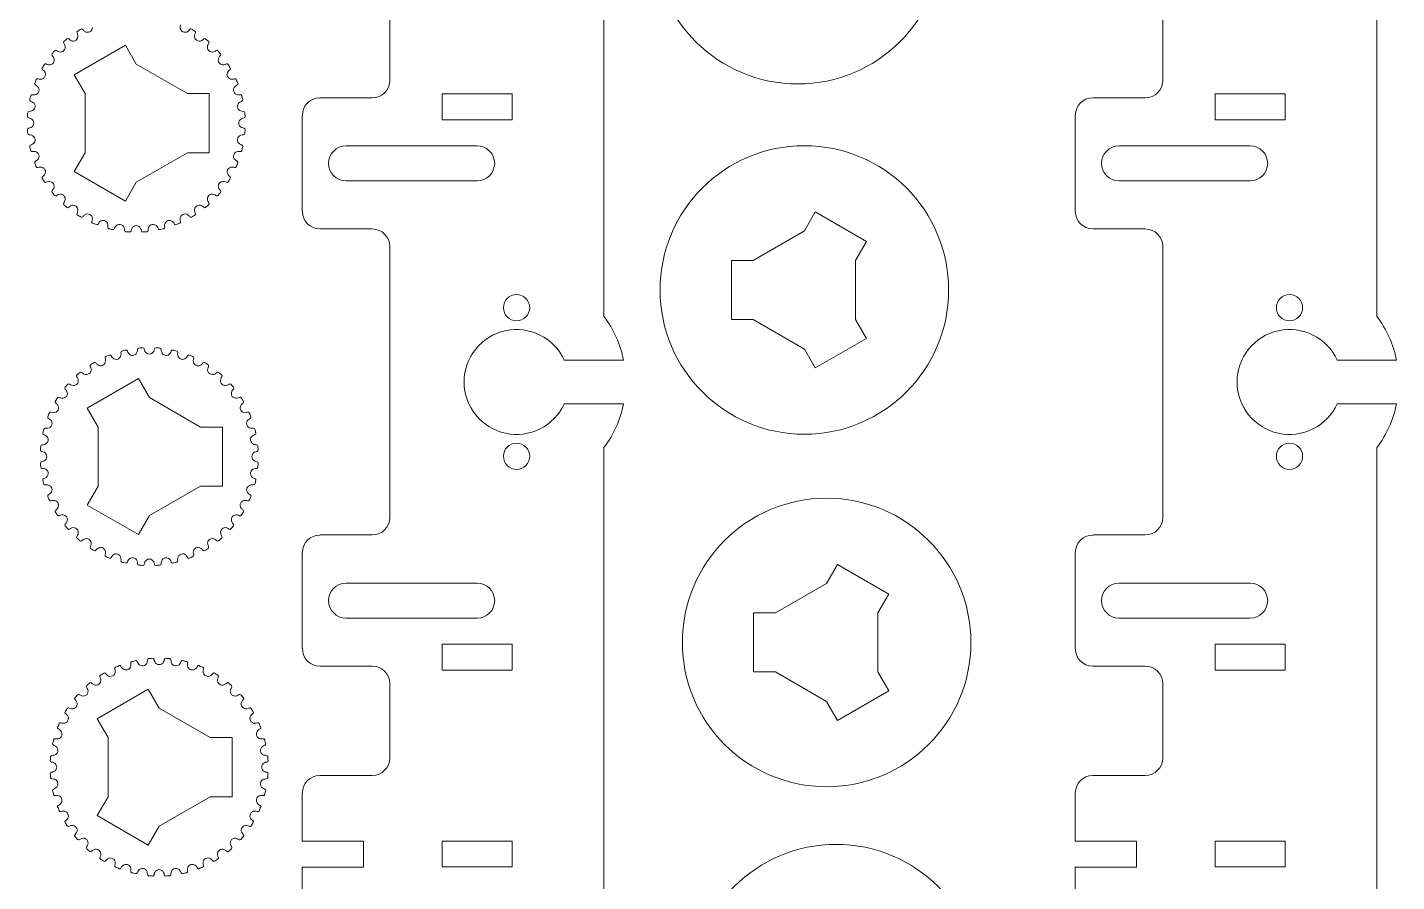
# Model space of a CAD drawing. Header units: inches. Extents: x -2.8 to 6.9, y -0.5 to 11.3.
# Drawn here: x -2.83 to 3.33, y 3.46 to 7.31 of the extents above; entities that cross this region are included whole.
import ezdxf

# ---------------------------------------------------------------- set-up
doc = ezdxf.new("R2010")
doc.units = ezdxf.units.IN
doc.header["$MEASUREMENT"] = 0

msp = doc.modelspace()

# ---------------------------------------------------------------- linework, layer by layer
at = {"lineweight": 0}
for p, q in [((-0.2362, 6.0039), (-0.2362, 10.1969)), ((3.2443, 6.0039), (3.2443, 10.1969)), ((-1.2008, 7.0669), (-1.2008, 7.4016)), ((2.2798, 7.0669), (2.2798, 7.4016)), ((-2.6217, 7.0925), (-2.3914, 7.2255)), ((-2.3914, 7.2255), (-2.3422, 7.1402)), ((-2.5725, 7.0073), (-2.6217, 7.0925)), ((-2.3422, 7.1402), (-2.1119, 7.0073)), ((-2.5725, 6.7413), (-2.5725, 7.0073)), ((-2.1119, 7.0073), (-2.0135, 7.0073)), ((-2.0135, 7.0073), (-2.0135, 6.7413)), ((-1.5157, 6.9882), (-1.2795, 6.9882)), ((-0.9646, 6.8898), (-0.9646, 7.0059)), ((-0.9646, 7.0059), (-0.6496, 7.0059)), ((-0.6496, 7.0059), (-0.6496, 6.8898)), ((1.9648, 6.9882), (2.201, 6.9882)), ((2.516, 6.8898), (2.516, 7.0059)), ((2.516, 7.0059), (2.8309, 7.0059)), ((2.8309, 7.0059), (2.8309, 6.8898)), ((-1.5945, 6.4764), (-1.5945, 6.9094)), ((1.8861, 6.4764), (1.8861, 6.9094)), ((-0.6496, 6.8898), (-0.9646, 6.8898)), ((2.8309, 6.8898), (2.516, 6.8898)), ((-2.6217, 6.6561), (-2.5725, 6.7413)), ((-2.1119, 6.7413), (-2.3422, 6.6084)), ((-2.0135, 6.7413), (-2.1119, 6.7413)), ((-1.3976, 6.7717), (-0.8071, 6.7717)), ((2.0829, 6.7717), (2.6735, 6.7717)), ((-2.3914, 6.5231), (-2.6217, 6.6561)), ((-2.3422, 6.6084), (-2.3914, 6.5231)), ((-0.8071, 6.6142), (-1.3976, 6.6142)), ((2.6735, 6.6142), (2.0829, 6.6142)), ((0.6661, 6.3891), (0.7153, 6.4743)), ((0.7153, 6.4743), (0.9456, 6.3413)), ((-1.2795, 6.3976), (-1.5157, 6.3976)), ((0.4358, 6.2561), (0.6661, 6.3891)), ((2.201, 6.3976), (1.9648, 6.3976)), ((-1.2008, 5.0984), (-1.2008, 6.3189)), ((0.9456, 6.3413), (0.8964, 6.2561)), ((2.2798, 5.0984), (2.2798, 6.3189)), ((0.3374, 5.9902), (0.3374, 6.2561)), ((0.3374, 6.2561), (0.4358, 6.2561)), ((0.8964, 6.2561), (0.8964, 5.9902)), ((0.4358, 5.9902), (0.3374, 5.9902)), ((0.6661, 5.8572), (0.4358, 5.9902)), ((0.8964, 5.9902), (0.9456, 5.9049)), ((0.7153, 5.7719), (0.6661, 5.8572)), ((0.9456, 5.9049), (0.7153, 5.7719)), ((-0.4152, 5.8071), (-0.1477, 5.8071)), ((3.0654, 5.8071), (3.3328, 5.8071)), ((-2.5628, 5.591), (-2.3325, 5.7239)), ((-2.3325, 5.7239), (-2.2833, 5.6387)), ((-2.2833, 5.6387), (-2.0529, 5.5057)), ((-2.5136, 5.5057), (-2.5628, 5.591)), ((-0.1477, 5.6102), (-0.4152, 5.6102)), ((3.3328, 5.6102), (3.0654, 5.6102)), ((-2.5136, 5.2398), (-2.5136, 5.5057)), ((-2.0529, 5.5057), (-1.9545, 5.5057)), ((-1.9545, 5.5057), (-1.9545, 5.2398)), ((-0.2362, 1.2205), (-0.2362, 5.4134)), ((3.2443, 1.2205), (3.2443, 5.4134)), ((-2.5628, 5.1545), (-2.5136, 5.2398)), ((-2.0529, 5.2398), (-2.2833, 5.1068)), ((-1.9545, 5.2398), (-2.0529, 5.2398)), ((-2.3325, 5.0216), (-2.5628, 5.1545)), ((-2.2833, 5.1068), (-2.3325, 5.0216)), ((-1.5157, 5.0197), (-1.2795, 5.0197)), ((1.9648, 5.0197), (2.201, 5.0197)), ((-1.5945, 4.5079), (-1.5945, 4.9409)), ((1.8861, 4.5079), (1.8861, 4.9409)), ((0.7663, 4.8017), (0.8155, 4.8869)), ((0.8155, 4.8869), (1.0458, 4.7539)), ((-1.3976, 4.8031), (-0.8071, 4.8031)), ((0.536, 4.6687), (0.7663, 4.8017)), ((1.0458, 4.7539), (0.9966, 4.6687)), ((2.0829, 4.8031), (2.6735, 4.8031)), ((-0.8071, 4.6457), (-1.3976, 4.6457)), ((0.4376, 4.4028), (0.4376, 4.6687)), ((0.4376, 4.6687), (0.536, 4.6687)), ((0.9966, 4.6687), (0.9966, 4.4028)), ((2.6735, 4.6457), (2.0829, 4.6457)), ((-0.9646, 4.5276), (-0.6496, 4.5276)), ((-0.9646, 4.4114), (-0.9646, 4.5276)), ((-0.6496, 4.5276), (-0.6496, 4.4114)), ((2.516, 4.5276), (2.8309, 4.5276)), ((2.516, 4.4114), (2.516, 4.5276)), ((2.8309, 4.5276), (2.8309, 4.4114)), ((-1.2795, 4.4291), (-1.5157, 4.4291)), ((-0.6496, 4.4114), (-0.9646, 4.4114)), ((0.536, 4.4028), (0.4376, 4.4028)), ((0.7663, 4.2698), (0.536, 4.4028)), ((0.9966, 4.4028), (1.0458, 4.3175)), ((2.201, 4.4291), (1.9648, 4.4291)), ((2.8309, 4.4114), (2.516, 4.4114)), ((-2.5186, 4.1924), (-2.2883, 4.3254)), ((-2.2883, 4.3254), (-2.2391, 4.2402)), ((-1.2008, 4.0157), (-1.2008, 4.3504)), ((1.0458, 4.3175), (0.8155, 4.1846)), ((2.2798, 4.0157), (2.2798, 4.3504)), ((0.8155, 4.1846), (0.7663, 4.2698)), ((-2.4694, 4.1072), (-2.5186, 4.1924)), ((-2.2391, 4.2402), (-2.0087, 4.1072)), ((-2.4694, 3.8413), (-2.4694, 4.1072)), ((-2.0087, 4.1072), (-1.9103, 4.1072)), ((-1.9103, 4.1072), (-1.9103, 3.8413)), ((-1.5157, 3.937), (-1.2795, 3.937)), ((1.9648, 3.937), (2.201, 3.937)), ((-2.5186, 3.756), (-2.4694, 3.8413)), ((-2.0087, 3.8413), (-2.2391, 3.7083)), ((-1.9103, 3.8413), (-2.0087, 3.8413)), ((-1.5945, 3.6417), (-1.5945, 3.8583)), ((1.8861, 3.6417), (1.8861, 3.8583)), ((-2.2883, 3.623), (-2.5186, 3.756)), ((-2.2391, 3.7083), (-2.2883, 3.623)), ((-1.5945, 3.6417), (-1.3189, 3.6417)), ((-1.3189, 3.6417), (-1.3189, 3.5236)), ((-0.9646, 3.5256), (-0.9646, 3.6417)), ((-0.9646, 3.6417), (-0.6496, 3.6417)), ((-0.6496, 3.6417), (-0.6496, 3.5256)), ((1.8861, 3.6417), (2.1616, 3.6417)), ((2.1616, 3.6417), (2.1616, 3.5236)), ((2.516, 3.5256), (2.516, 3.6417)), ((2.516, 3.6417), (2.8309, 3.6417)), ((2.8309, 3.6417), (2.8309, 3.5256)), ((-1.3189, 3.5236), (-1.5945, 3.5236)), ((-1.5945, 3.3071), (-1.5945, 3.5236)), ((-0.6496, 3.5256), (-0.9646, 3.5256)), ((2.1616, 3.5236), (1.8861, 3.5236)), ((1.8861, 3.3071), (1.8861, 3.5236)), ((2.8309, 3.5256), (2.516, 3.5256))]:
    msp.add_line(p, q, dxfattribs=at)
for centre, radius in [((0.6369, 7.7002), 0.6496), ((0.6661, 6.1231), 0.6496), ((-0.6299, 6.0433), 0.0591), ((2.8506, 6.0433), 0.0591), ((-0.6299, 5.374), 0.0591), ((2.8506, 5.374), 0.0591), ((0.7663, 4.5357), 0.6496), ((0.8092, 2.9769), 0.6496)]:
    msp.add_circle(centre, radius, dxfattribs=at)
for centre, radius, start, end in [((-2.6034, 7.2832), 0.00591, 122.57157, 207.39533), ((-2.6436, 7.2624), 0.0394, 10.01077, 27.39533), ((-2.3422, 6.8743), 0.4911, 120.42843, 122.57157), ((-2.5879, 7.2927), 0.00591, 35.60467, 120.42843), ((-2.5511, 7.3191), 0.0394, 215.60467, 232.98923), ((-2.5617, 7.3051), 0.0219, 232.98923, 1.01077), ((-2.1052, 7.3048), 0.0394, 161.60467, 178.98923), ((-2.1227, 7.3051), 0.0219, 178.98923, 307.01077), ((-2.1333, 7.3191), 0.0394, 307.01077, 324.39533), ((-2.0964, 7.2927), 0.00591, 59.57157, 144.39533), ((-2.3422, 6.8743), 0.4911, 57.42843, 59.57157), ((-2.0408, 7.2624), 0.0394, 152.60467, 169.98923), ((-2.081, 7.2832), 0.00591, 332.60467, 57.42843), ((-2.6841, 7.2162), 0.0219, 250.98923, 19.01077), ((-2.6642, 7.2373), 0.00591, 131.57157, 216.39533), ((-2.7006, 7.2105), 0.0394, 19.01077, 36.39533), ((-2.3422, 6.8743), 0.4911, 129.42843, 131.57157), ((-2.6504, 7.2491), 0.00591, 44.60467, 129.42843), ((-2.6181, 7.2809), 0.0394, 224.60467, 241.98923), ((-2.6264, 7.2654), 0.0219, 241.98923, 10.01077), ((-2.058, 7.2654), 0.0219, 169.98923, 298.01077), ((-2.0662, 7.2809), 0.0394, 298.01077, 315.39533), ((-2.034, 7.2491), 0.00591, 50.57157, 135.39533), ((-2.3422, 6.8743), 0.4911, 48.42843, 50.57157), ((-2.0003, 7.2162), 0.0219, 160.98923, 289.01077), ((-1.9838, 7.2105), 0.0394, 143.60467, 160.98923), ((-2.0202, 7.2373), 0.00591, 323.60467, 48.42843), ((-2.7333, 7.1585), 0.0219, 259.98923, 28.01077), ((-2.717, 7.1825), 0.00591, 140.57157, 225.39533), ((-2.3422, 6.8743), 0.4911, 138.42843, 140.57157), ((-2.7488, 7.1502), 0.0394, 28.01077, 45.39533), ((-2.7052, 7.1963), 0.00591, 53.60467, 138.42843), ((-2.6783, 7.2327), 0.0394, 233.60467, 250.98923), ((-2.006, 7.2327), 0.0394, 289.01077, 306.39533), ((-1.9792, 7.1963), 0.00591, 41.57157, 126.39533), ((-2.3422, 6.8743), 0.4911, 39.42843, 41.57157), ((-1.9511, 7.1585), 0.0219, 151.98923, 280.01077), ((-1.9356, 7.1502), 0.0394, 134.60467, 151.98923), ((-1.9674, 7.1825), 0.00591, 314.60467, 39.42843), ((-2.773, 7.0938), 0.0219, 268.98923, 37.01077), ((-2.7606, 7.1201), 0.00591, 149.57157, 234.39533), ((-2.3422, 6.8743), 0.4911, 147.42843, 149.57157), ((-2.787, 7.0832), 0.0394, 37.01077, 54.39533), ((-2.7511, 7.1355), 0.00591, 62.60467, 147.42843), ((-2.7303, 7.1757), 0.0394, 242.60467, 259.98923), ((-1.9541, 7.1757), 0.0394, 280.01077, 297.39533), ((-1.9333, 7.1355), 0.00591, 32.57157, 117.39533), ((-1.9114, 7.0938), 0.0219, 142.98923, 271.01077), ((-1.8974, 7.0832), 0.0394, 125.60467, 142.98923), ((-2.3422, 6.8743), 0.4911, 30.42843, 32.57157), ((-1.9238, 7.1201), 0.00591, 305.60467, 30.42843), ((-2.7939, 7.0516), 0.00591, 158.57157, 243.39533), ((-2.3422, 6.8743), 0.4911, 156.42843, 158.57157), ((-2.802, 7.0237), 0.0219, 277.98923, 46.01077), ((-2.8142, 7.0111), 0.0394, 46.01077, 63.39533), ((-2.7869, 7.0683), 0.00591, 71.60467, 156.42843), ((-2.7727, 7.1113), 0.0394, 251.60467, 268.98923), ((-1.9117, 7.1113), 0.0394, 271.01077, 288.39533), ((-1.8824, 7.0237), 0.0219, 133.98923, 262.01077), ((-1.8974, 7.0683), 0.00591, 23.57157, 108.39533), ((-1.8702, 7.0111), 0.0394, 116.60467, 133.98923), ((-2.3422, 6.8743), 0.4911, 21.42843, 23.57157), ((-1.8905, 7.0516), 0.00591, 296.60467, 21.42843), ((-1.2795, 7.0669), 0.0787, 270, 0), ((2.201, 7.0669), 0.0787, 270, 0), ((-2.8161, 6.9787), 0.00591, 167.57157, 252.39533), ((-2.3422, 6.8743), 0.4911, 165.42843, 167.57157), ((-2.8298, 6.9356), 0.0394, 55.01077, 72.39533), ((-2.8118, 6.9964), 0.00591, 80.60467, 165.42843), ((-2.8197, 6.9499), 0.0219, 286.98923, 55.01077), ((-2.8044, 7.0411), 0.0394, 260.60467, 277.98923), ((-1.8647, 6.9499), 0.0219, 124.98923, 253.01077), ((-1.88, 7.0411), 0.0394, 262.01077, 279.39533), ((-1.8546, 6.9356), 0.0394, 107.60467, 124.98923), ((-1.8726, 6.9964), 0.00591, 14.57157, 99.39533), ((-2.3422, 6.8743), 0.4911, 12.42843, 14.57157), ((-1.8683, 6.9787), 0.00591, 287.60467, 12.42843), ((-1.5157, 6.9094), 0.0787, 90, 180), ((1.9648, 6.9094), 0.0787, 90, 180), ((-2.3422, 6.8743), 0.4911, 174.42843, 176.57157), ((-2.8251, 6.9214), 0.00591, 89.60467, 174.42843), ((-2.8248, 6.9667), 0.0394, 269.60467, 286.98923), ((-1.8596, 6.9667), 0.0394, 253.01077, 270.39533), ((-1.8592, 6.9214), 0.00591, 5.57157, 90.39533), ((-2.3422, 6.8743), 0.4911, 3.42843, 5.57157), ((-2.8266, 6.9033), 0.00591, 176.57157, 261.39533), ((-2.8266, 6.8453), 0.00591, 98.60467, 183.42843), ((-2.3422, 6.8743), 0.4911, 183.42843, 185.57157), ((-2.8333, 6.8586), 0.0394, 64.01077, 81.39533), ((-2.8333, 6.89), 0.0394, 278.60467, 295.98923), ((-2.8257, 6.8743), 0.0219, 295.98923, 64.01077), ((-1.8587, 6.8743), 0.0219, 115.98923, 244.01077), ((-1.8511, 6.8586), 0.0394, 98.60467, 115.98923), ((-1.8511, 6.89), 0.0394, 244.01077, 261.39533), ((-1.8578, 6.9033), 0.00591, 278.60467, 3.42843), ((-1.8578, 6.8453), 0.00591, 356.57157, 81.39533), ((-2.3422, 6.8743), 0.4911, 354.42843, 356.57157), ((-2.8251, 6.8272), 0.00591, 185.57157, 270.39533), ((-2.8248, 6.7819), 0.0394, 73.01077, 90.39533), ((-2.8197, 6.7987), 0.0219, 304.98923, 73.01077), ((-1.8647, 6.7987), 0.0219, 106.98923, 235.01077), ((-1.8596, 6.7819), 0.0394, 89.60467, 106.98923), ((-1.8592, 6.8272), 0.00591, 269.60467, 354.42843), ((-2.8161, 6.7699), 0.00591, 107.60467, 192.42843), ((-2.3422, 6.8743), 0.4911, 192.42843, 194.57157), ((-2.8298, 6.813), 0.0394, 287.60467, 304.98923), ((-2.8118, 6.7522), 0.00591, 194.57157, 279.39533), ((-2.8044, 6.7076), 0.0394, 82.01077, 99.39533), ((-2.802, 6.7249), 0.0219, 313.98923, 82.01077), ((-1.8824, 6.7249), 0.0219, 97.98923, 226.01077), ((-1.88, 6.7076), 0.0394, 80.60467, 97.98923), ((-1.8546, 6.813), 0.0394, 235.01077, 252.39533), ((-1.8726, 6.7522), 0.00591, 260.60467, 345.42843), ((-2.3422, 6.8743), 0.4911, 345.42843, 347.57157), ((-1.8683, 6.7699), 0.00591, 347.57157, 72.39533), ((-1.3976, 6.6929), 0.0787, 90, 270), ((-0.8071, 6.6929), 0.0787, 270, 90), ((2.0829, 6.6929), 0.0787, 90, 270), ((2.6735, 6.6929), 0.0787, 270, 90), ((-2.7939, 6.697), 0.00591, 116.60467, 201.42843), ((-2.3422, 6.8743), 0.4911, 201.42843, 203.57157), ((-2.8142, 6.7375), 0.0394, 296.60467, 313.98923), ((-2.7869, 6.6803), 0.00591, 203.57157, 288.39533), ((-2.7727, 6.6373), 0.0394, 91.01077, 108.39533), ((-2.773, 6.6548), 0.0219, 322.98923, 91.01077), ((-1.9114, 6.6548), 0.0219, 88.98923, 217.01077), ((-1.9117, 6.6373), 0.0394, 71.60467, 88.98923), ((-1.8974, 6.6803), 0.00591, 251.60467, 336.42843), ((-1.8702, 6.7375), 0.0394, 226.01077, 243.39533), ((-2.3422, 6.8743), 0.4911, 336.42843, 338.57157), ((-1.8905, 6.697), 0.00591, 338.57157, 63.39533), ((-2.7606, 6.6285), 0.00591, 125.60467, 210.42843), ((-2.3422, 6.8743), 0.4911, 210.42843, 212.57157), ((-2.787, 6.6654), 0.0394, 305.60467, 322.98923), ((-2.7511, 6.6131), 0.00591, 212.57157, 297.39533), ((-2.7303, 6.5729), 0.0394, 100.01077, 117.39533), ((-2.7333, 6.5901), 0.0219, 331.98923, 100.01077), ((-1.9511, 6.5901), 0.0219, 79.98923, 208.01077), ((-1.9541, 6.5729), 0.0394, 62.60467, 79.98923), ((-1.9333, 6.6131), 0.00591, 242.60467, 327.42843), ((-1.8974, 6.6654), 0.0394, 217.01077, 234.39533), ((-2.3422, 6.8743), 0.4911, 327.42843, 329.57157), ((-1.9238, 6.6285), 0.00591, 329.57157, 54.39533), ((-2.717, 6.5661), 0.00591, 134.60467, 219.42843), ((-2.3422, 6.8743), 0.4911, 219.42843, 221.57157), ((-2.7488, 6.5984), 0.0394, 314.60467, 331.98923), ((-2.7052, 6.5523), 0.00591, 221.57157, 306.39533), ((-2.6783, 6.5159), 0.0394, 109.01077, 126.39533), ((-2.6841, 6.5324), 0.0219, 340.98923, 109.01077), ((-2.0003, 6.5324), 0.0219, 70.98923, 199.01077), ((-2.006, 6.5159), 0.0394, 53.60467, 70.98923), ((-1.9792, 6.5523), 0.00591, 233.60467, 318.42843), ((-2.3422, 6.8743), 0.4911, 318.42843, 320.57157), ((-1.9356, 6.5984), 0.0394, 208.01077, 225.39533), ((-1.9674, 6.5661), 0.00591, 320.57157, 45.39533), ((-2.6642, 6.5113), 0.00591, 143.60467, 228.42843), ((-2.7006, 6.5381), 0.0394, 323.60467, 340.98923), ((-2.3422, 6.8743), 0.4911, 228.42843, 230.57157), ((-2.6504, 6.4995), 0.00591, 230.57157, 315.39533), ((-2.6181, 6.4677), 0.0394, 118.01077, 135.39533), ((-2.6264, 6.4832), 0.0219, 349.98923, 118.01077), ((-2.6436, 6.4862), 0.0394, 332.60467, 349.98923), ((-2.058, 6.4832), 0.0219, 61.98923, 190.01077), ((-2.0408, 6.4862), 0.0394, 190.01077, 207.39533), ((-2.0662, 6.4677), 0.0394, 44.60467, 61.98923), ((-2.034, 6.4995), 0.00591, 224.60467, 309.42843), ((-2.3422, 6.8743), 0.4911, 309.42843, 311.57157), ((-1.9838, 6.5381), 0.0394, 199.01077, 216.39533), ((-2.0202, 6.5113), 0.00591, 311.57157, 36.39533), ((-1.5157, 6.4764), 0.0787, 180, 270), ((1.9648, 6.4764), 0.0787, 180, 270), ((-2.6034, 6.4654), 0.00591, 152.60467, 237.42843), ((-2.3422, 6.8743), 0.4911, 237.42843, 239.57157), ((-2.5879, 6.4559), 0.00591, 239.57157, 324.39533), ((-2.5511, 6.4295), 0.0394, 127.01077, 144.39533), ((-2.5617, 6.4435), 0.0219, 358.98923, 127.01077), ((-2.5362, 6.4296), 0.00591, 161.60467, 246.42843), ((-2.5792, 6.4438), 0.0394, 341.60467, 358.98923), ((-2.3422, 6.8743), 0.4911, 246.42843, 248.57157), ((-2.5195, 6.4226), 0.00591, 248.57157, 333.39533), ((-2.479, 6.4023), 0.0394, 136.01077, 153.39533), ((-2.4916, 6.4145), 0.0219, 7.98923, 136.01077), ((-2.5089, 6.4121), 0.0394, 350.60467, 7.98923), ((-2.4178, 6.3968), 0.0219, 16.98923, 145.01077), ((-2.3422, 6.3908), 0.0219, 25.98923, 154.01077), ((-2.2666, 6.3968), 0.0219, 34.98923, 163.01077), ((-2.1754, 6.4121), 0.0394, 172.01077, 189.39533), ((-2.1928, 6.4145), 0.0219, 43.98923, 172.01077), ((-2.2054, 6.4023), 0.0394, 26.60467, 43.98923), ((-2.1649, 6.4226), 0.00591, 206.60467, 291.42843), ((-2.3422, 6.8743), 0.4911, 291.42843, 293.57157), ((-2.1481, 6.4296), 0.00591, 293.57157, 18.39533), ((-2.1227, 6.4435), 0.0219, 52.98923, 181.01077), ((-2.1052, 6.4438), 0.0394, 181.01077, 198.39533), ((-2.1333, 6.4295), 0.0394, 35.60467, 52.98923), ((-2.0964, 6.4559), 0.00591, 215.60467, 300.42843), ((-2.3422, 6.8743), 0.4911, 300.42843, 302.57157), ((-2.081, 6.4654), 0.00591, 302.57157, 27.39533), ((-2.4643, 6.4047), 0.00591, 170.60467, 255.42843), ((-2.3422, 6.8743), 0.4911, 255.42843, 257.57157), ((-2.4466, 6.4004), 0.00591, 257.57157, 342.39533), ((-2.4035, 6.3867), 0.0394, 145.01077, 162.39533), ((-2.4346, 6.3917), 0.0394, 359.60467, 16.98923), ((-2.3893, 6.3914), 0.00591, 179.60467, 264.42843), ((-2.3422, 6.8743), 0.4911, 264.42843, 266.57157), ((-2.3712, 6.3899), 0.00591, 266.57157, 351.39533), ((-2.3264, 6.3832), 0.0394, 154.01077, 171.39533), ((-2.3579, 6.3832), 0.0394, 8.60467, 25.98923), ((-2.3132, 6.3899), 0.00591, 188.60467, 273.42843), ((-2.3422, 6.8743), 0.4911, 273.42843, 275.57157), ((-2.2951, 6.3914), 0.00591, 275.57157, 0.39533), ((-2.2498, 6.3917), 0.0394, 163.01077, 180.39533), ((-2.2809, 6.3867), 0.0394, 17.60467, 34.98923), ((-2.2378, 6.4004), 0.00591, 197.60467, 282.42843), ((-2.3422, 6.8743), 0.4911, 282.42843, 284.57157), ((-2.2201, 6.4047), 0.00591, 284.57157, 9.39533), ((-1.2795, 6.3189), 0.0787, 0, 90), ((2.201, 6.3189), 0.0787, 0, 90), ((-0.6299, 5.7087), 0.4921, 11.53696, 36.8699), ((2.8506, 5.7087), 0.4921, 11.53696, 36.8699), ((-0.6299, 5.7087), 0.2362, 24.62432, 335.37568), ((2.8506, 5.7087), 0.2362, 24.62432, 335.37568), ((-2.3304, 5.8557), 0.00591, 95.57157, 180.39533), ((-2.2833, 5.3727), 0.4911, 93.42843, 95.57157), ((-2.3123, 5.8571), 0.00591, 8.60467, 93.42843), ((-2.2675, 5.8639), 0.0394, 188.60467, 205.98923), ((-2.299, 5.8639), 0.0394, 334.01077, 351.39533), ((-2.2542, 5.8571), 0.00591, 86.57157, 171.39533), ((-2.2833, 5.3727), 0.4911, 84.42843, 86.57157), ((-2.2362, 5.8557), 0.00591, 359.60467, 84.42843), ((-2.2833, 5.3727), 0.4911, 120.42843, 122.57157), ((-2.529, 5.7911), 0.00591, 35.60467, 120.42843), ((-2.5027, 5.8035), 0.0219, 232.98923, 1.01077), ((-2.4773, 5.8175), 0.00591, 113.57157, 198.39533), ((-2.5203, 5.8032), 0.0394, 1.01077, 18.39533), ((-2.2833, 5.3727), 0.4911, 111.42843, 113.57157), ((-2.4605, 5.8244), 0.00591, 26.60467, 111.42843), ((-2.4201, 5.8447), 0.0394, 206.60467, 223.98923), ((-2.4327, 5.8325), 0.0219, 223.98923, 352.01077), ((-2.4053, 5.8424), 0.00591, 104.57157, 189.39533), ((-2.45, 5.835), 0.0394, 352.01077, 9.39533), ((-2.2833, 5.3727), 0.4911, 102.42843, 104.57157), ((-2.3877, 5.8466), 0.00591, 17.60467, 102.42843), ((-2.3445, 5.8603), 0.0394, 197.60467, 214.98923), ((-2.3589, 5.8503), 0.0219, 214.98923, 343.01077), ((-2.3756, 5.8554), 0.0394, 343.01077, 0.39533), ((-2.2833, 5.8562), 0.0219, 205.98923, 334.01077), ((-2.1909, 5.8554), 0.0394, 179.60467, 196.98923), ((-2.2076, 5.8503), 0.0219, 196.98923, 325.01077), ((-2.222, 5.8603), 0.0394, 325.01077, 342.39533), ((-2.1788, 5.8466), 0.00591, 77.57157, 162.39533), ((-2.2833, 5.3727), 0.4911, 75.42843, 77.57157), ((-2.1612, 5.8424), 0.00591, 350.60467, 75.42843), ((-2.1165, 5.835), 0.0394, 170.60467, 187.98923), ((-2.1339, 5.8325), 0.0219, 187.98923, 316.01077), ((-2.1465, 5.8447), 0.0394, 316.01077, 333.39533), ((-2.106, 5.8244), 0.00591, 68.57157, 153.39533), ((-2.2833, 5.3727), 0.4911, 66.42843, 68.57157), ((-2.0892, 5.8175), 0.00591, 341.60467, 66.42843), ((-2.0463, 5.8032), 0.0394, 161.60467, 178.98923), ((-2.0638, 5.8035), 0.0219, 178.98923, 307.01077), ((-2.0375, 5.7911), 0.00591, 59.57157, 144.39533), ((-2.2833, 5.3727), 0.4911, 57.42843, 59.57157), ((-2.6052, 5.7358), 0.00591, 131.57157, 216.39533), ((-2.2833, 5.3727), 0.4911, 129.42843, 131.57157), ((-2.5914, 5.7475), 0.00591, 44.60467, 129.42843), ((-2.5592, 5.7793), 0.0394, 224.60467, 241.98923), ((-2.5674, 5.7639), 0.0219, 241.98923, 10.01077), ((-2.5445, 5.7817), 0.00591, 122.57157, 207.39533), ((-2.5847, 5.7608), 0.0394, 10.01077, 27.39533), ((-2.4922, 5.8175), 0.0394, 215.60467, 232.98923), ((-2.0743, 5.8175), 0.0394, 307.01077, 324.39533), ((-1.9991, 5.7639), 0.0219, 169.98923, 298.01077), ((-1.9818, 5.7608), 0.0394, 152.60467, 169.98923), ((-2.022, 5.7817), 0.00591, 332.60467, 57.42843), ((-2.0073, 5.7793), 0.0394, 298.01077, 315.39533), ((-1.9751, 5.7475), 0.00591, 50.57157, 135.39533), ((-2.2833, 5.3727), 0.4911, 48.42843, 50.57157), ((-1.9613, 5.7358), 0.00591, 323.60467, 48.42843), ((-2.6581, 5.6809), 0.00591, 140.57157, 225.39533), ((-2.2833, 5.3727), 0.4911, 138.42843, 140.57157), ((-2.6899, 5.6487), 0.0394, 28.01077, 45.39533), ((-2.6463, 5.6947), 0.00591, 53.60467, 138.42843), ((-2.6194, 5.7312), 0.0394, 233.60467, 250.98923), ((-2.6251, 5.7146), 0.0219, 250.98923, 19.01077), ((-2.6417, 5.7089), 0.0394, 19.01077, 36.39533), ((-1.9414, 5.7146), 0.0219, 160.98923, 289.01077), ((-1.9248, 5.7089), 0.0394, 143.60467, 160.98923), ((-1.9471, 5.7312), 0.0394, 289.01077, 306.39533), ((-1.9202, 5.6947), 0.00591, 41.57157, 126.39533), ((-2.2833, 5.3727), 0.4911, 39.42843, 41.57157), ((-1.8767, 5.6487), 0.0394, 134.60467, 151.98923), ((-1.9085, 5.6809), 0.00591, 314.60467, 39.42843), ((-2.7017, 5.6185), 0.00591, 149.57157, 234.39533), ((-2.2833, 5.3727), 0.4911, 147.42843, 149.57157), ((-2.728, 5.5817), 0.0394, 37.01077, 54.39533), ((-2.6922, 5.634), 0.00591, 62.60467, 147.42843), ((-2.6713, 5.6742), 0.0394, 242.60467, 259.98923), ((-2.6744, 5.6569), 0.0219, 259.98923, 28.01077), ((-1.8921, 5.6569), 0.0219, 151.98923, 280.01077), ((-1.8952, 5.6742), 0.0394, 280.01077, 297.39533), ((-1.8743, 5.634), 0.00591, 32.57157, 117.39533), ((-1.8385, 5.5817), 0.0394, 125.60467, 142.98923), ((-2.2833, 5.3727), 0.4911, 30.42843, 32.57157), ((-1.8649, 5.6185), 0.00591, 305.60467, 30.42843), ((-2.735, 5.55), 0.00591, 158.57157, 243.39533), ((-2.2833, 5.3727), 0.4911, 156.42843, 158.57157), ((-2.728, 5.5668), 0.00591, 71.60467, 156.42843), ((-2.7137, 5.6097), 0.0394, 251.60467, 268.98923), ((-2.714, 5.5922), 0.0219, 268.98923, 37.01077), ((-1.8525, 5.5922), 0.0219, 142.98923, 271.01077), ((-1.8528, 5.6097), 0.0394, 271.01077, 288.39533), ((-1.8385, 5.5668), 0.00591, 23.57157, 108.39533), ((-2.2833, 5.3727), 0.4911, 21.42843, 23.57157), ((-1.8316, 5.55), 0.00591, 296.60467, 21.42843), ((-0.6299, 5.7087), 0.4921, 323.1301, 348.46304), ((2.8506, 5.7087), 0.4921, 323.1301, 348.46304), ((-2.2833, 5.3727), 0.4911, 165.42843, 167.57157), ((-2.7529, 5.4948), 0.00591, 80.60467, 165.42843), ((-2.7455, 5.5395), 0.0394, 260.60467, 277.98923), ((-2.7431, 5.5221), 0.0219, 277.98923, 46.01077), ((-2.7552, 5.5095), 0.0394, 46.01077, 63.39533), ((-1.8235, 5.5221), 0.0219, 133.98923, 262.01077), ((-1.8113, 5.5095), 0.0394, 116.60467, 133.98923), ((-1.821, 5.5395), 0.0394, 262.01077, 279.39533), ((-1.8136, 5.4948), 0.00591, 14.57157, 99.39533), ((-2.2833, 5.3727), 0.4911, 12.42843, 14.57157), ((-2.7662, 5.4199), 0.00591, 89.60467, 174.42843), ((-2.7659, 5.4651), 0.0394, 269.60467, 286.98923), ((-2.7571, 5.4772), 0.00591, 167.57157, 252.39533), ((-2.7708, 5.434), 0.0394, 55.01077, 72.39533), ((-2.7608, 5.4484), 0.0219, 286.98923, 55.01077), ((-1.8057, 5.4484), 0.0219, 124.98923, 253.01077), ((-1.7957, 5.434), 0.0394, 107.60467, 124.98923), ((-1.8006, 5.4651), 0.0394, 253.01077, 270.39533), ((-1.8094, 5.4772), 0.00591, 287.60467, 12.42843), ((-1.8003, 5.4199), 0.00591, 5.57157, 90.39533), ((-2.2833, 5.3727), 0.4911, 174.42843, 176.57157), ((-2.7676, 5.4018), 0.00591, 176.57157, 261.39533), ((-2.7744, 5.357), 0.0394, 64.01077, 81.39533), ((-2.7667, 5.3727), 0.0219, 295.98923, 64.01077), ((-1.7998, 5.3727), 0.0219, 115.98923, 244.01077), ((-1.7921, 5.357), 0.0394, 98.60467, 115.98923), ((-1.7989, 5.4018), 0.00591, 278.60467, 3.42843), ((-2.2833, 5.3727), 0.4911, 3.42843, 5.57157), ((-2.7676, 5.3437), 0.00591, 98.60467, 183.42843), ((-2.2833, 5.3727), 0.4911, 183.42843, 185.57157), ((-2.7662, 5.3256), 0.00591, 185.57157, 270.39533), ((-2.7744, 5.3885), 0.0394, 278.60467, 295.98923), ((-2.7659, 5.2804), 0.0394, 73.01077, 90.39533), ((-2.7608, 5.2971), 0.0219, 304.98923, 73.01077), ((-1.8057, 5.2971), 0.0219, 106.98923, 235.01077), ((-1.8006, 5.2804), 0.0394, 89.60467, 106.98923), ((-1.7921, 5.3885), 0.0394, 244.01077, 261.39533), ((-1.8003, 5.3256), 0.00591, 269.60467, 354.42843), ((-1.7989, 5.3437), 0.00591, 356.57157, 81.39533), ((-2.2833, 5.3727), 0.4911, 354.42843, 356.57157), ((-2.7571, 5.2683), 0.00591, 107.60467, 192.42843), ((-2.2833, 5.3727), 0.4911, 192.42843, 194.57157), ((-2.7708, 5.3115), 0.0394, 287.60467, 304.98923), ((-2.7529, 5.2507), 0.00591, 194.57157, 279.39533), ((-2.7455, 5.206), 0.0394, 82.01077, 99.39533), ((-2.7431, 5.2233), 0.0219, 313.98923, 82.01077), ((-1.8235, 5.2233), 0.0219, 97.98923, 226.01077), ((-1.821, 5.206), 0.0394, 80.60467, 97.98923), ((-1.7957, 5.3115), 0.0394, 235.01077, 252.39533), ((-1.8136, 5.2507), 0.00591, 260.60467, 345.42843), ((-2.2833, 5.3727), 0.4911, 345.42843, 347.57157), ((-1.8094, 5.2683), 0.00591, 347.57157, 72.39533), ((-2.735, 5.1955), 0.00591, 116.60467, 201.42843), ((-2.2833, 5.3727), 0.4911, 201.42843, 203.57157), ((-2.7552, 5.2359), 0.0394, 296.60467, 313.98923), ((-1.8113, 5.2359), 0.0394, 226.01077, 243.39533), ((-2.2833, 5.3727), 0.4911, 336.42843, 338.57157), ((-1.8316, 5.1955), 0.00591, 338.57157, 63.39533), ((-2.728, 5.1787), 0.00591, 203.57157, 288.39533), ((-2.7137, 5.1357), 0.0394, 91.01077, 108.39533), ((-2.714, 5.1533), 0.0219, 322.98923, 91.01077), ((-2.7017, 5.127), 0.00591, 125.60467, 210.42843), ((-2.2833, 5.3727), 0.4911, 210.42843, 212.57157), ((-2.728, 5.1638), 0.0394, 305.60467, 322.98923), ((-1.8525, 5.1533), 0.0219, 88.98923, 217.01077), ((-1.8385, 5.1638), 0.0394, 217.01077, 234.39533), ((-2.2833, 5.3727), 0.4911, 327.42843, 329.57157), ((-1.8649, 5.127), 0.00591, 329.57157, 54.39533), ((-1.8528, 5.1357), 0.0394, 71.60467, 88.98923), ((-1.8385, 5.1787), 0.00591, 251.60467, 336.42843), ((-2.6922, 5.1115), 0.00591, 212.57157, 297.39533), ((-2.6713, 5.0713), 0.0394, 100.01077, 117.39533), ((-2.6744, 5.0886), 0.0219, 331.98923, 100.01077), ((-2.6581, 5.0646), 0.00591, 134.60467, 219.42843), ((-2.2833, 5.3727), 0.4911, 219.42843, 221.57157), ((-2.6899, 5.0968), 0.0394, 314.60467, 331.98923), ((-2.2833, 5.3727), 0.4911, 318.42843, 320.57157), ((-1.8921, 5.0886), 0.0219, 79.98923, 208.01077), ((-1.8767, 5.0968), 0.0394, 208.01077, 225.39533), ((-1.9085, 5.0646), 0.00591, 320.57157, 45.39533), ((-1.8952, 5.0713), 0.0394, 62.60467, 79.98923), ((-1.8743, 5.1115), 0.00591, 242.60467, 327.42843), ((-1.2795, 5.0984), 0.0787, 270, 0), ((2.201, 5.0984), 0.0787, 270, 0), ((-2.6463, 5.0508), 0.00591, 221.57157, 306.39533), ((-2.6194, 5.0143), 0.0394, 109.01077, 126.39533), ((-2.6251, 5.0309), 0.0219, 340.98923, 109.01077), ((-2.6052, 5.0097), 0.00591, 143.60467, 228.42843), ((-2.6417, 5.0366), 0.0394, 323.60467, 340.98923), ((-2.2833, 5.3727), 0.4911, 228.42843, 230.57157), ((-2.5592, 4.9661), 0.0394, 118.01077, 135.39533), ((-2.5674, 4.9816), 0.0219, 349.98923, 118.01077), ((-1.9991, 4.9816), 0.0219, 61.98923, 190.01077), ((-2.0073, 4.9661), 0.0394, 44.60467, 61.98923), ((-2.2833, 5.3727), 0.4911, 309.42843, 311.57157), ((-1.9414, 5.0309), 0.0219, 70.98923, 199.01077), ((-1.9248, 5.0366), 0.0394, 199.01077, 216.39533), ((-1.9613, 5.0097), 0.00591, 311.57157, 36.39533), ((-1.9471, 5.0143), 0.0394, 53.60467, 70.98923), ((-1.9202, 5.0508), 0.00591, 233.60467, 318.42843), ((-1.5157, 4.9409), 0.0787, 90, 180), ((1.9648, 4.9409), 0.0787, 90, 180), ((-2.5914, 4.9979), 0.00591, 230.57157, 315.39533), ((-2.5445, 4.9638), 0.00591, 152.60467, 237.42843), ((-2.5847, 4.9847), 0.0394, 332.60467, 349.98923), ((-2.2833, 5.3727), 0.4911, 237.42843, 239.57157), ((-2.529, 4.9543), 0.00591, 239.57157, 324.39533), ((-2.4922, 4.928), 0.0394, 127.01077, 144.39533), ((-2.5027, 4.942), 0.0219, 358.98923, 127.01077), ((-2.5203, 4.9423), 0.0394, 341.60467, 358.98923), ((-2.4327, 4.9129), 0.0219, 7.98923, 136.01077), ((-2.1339, 4.9129), 0.0219, 43.98923, 172.01077), ((-2.0638, 4.942), 0.0219, 52.98923, 181.01077), ((-2.0463, 4.9423), 0.0394, 181.01077, 198.39533), ((-2.0743, 4.928), 0.0394, 35.60467, 52.98923), ((-2.0375, 4.9543), 0.00591, 215.60467, 300.42843), ((-2.2833, 5.3727), 0.4911, 300.42843, 302.57157), ((-1.9818, 4.9847), 0.0394, 190.01077, 207.39533), ((-2.022, 4.9638), 0.00591, 302.57157, 27.39533), ((-1.9751, 4.9979), 0.00591, 224.60467, 309.42843), ((-2.4773, 4.928), 0.00591, 161.60467, 246.42843), ((-2.2833, 5.3727), 0.4911, 246.42843, 248.57157), ((-2.4605, 4.921), 0.00591, 248.57157, 333.39533), ((-2.4201, 4.9008), 0.0394, 136.01077, 153.39533), ((-2.45, 4.9105), 0.0394, 350.60467, 7.98923), ((-2.4053, 4.9031), 0.00591, 170.60467, 255.42843), ((-2.2833, 5.3727), 0.4911, 255.42843, 257.57157), ((-2.3877, 4.8989), 0.00591, 257.57157, 342.39533), ((-2.3445, 4.8852), 0.0394, 145.01077, 162.39533), ((-2.3589, 4.8952), 0.0219, 16.98923, 145.01077), ((-2.3756, 4.8901), 0.0394, 359.60467, 16.98923), ((-2.3304, 4.8898), 0.00591, 179.60467, 264.42843), ((-2.2833, 5.3727), 0.4911, 264.42843, 266.57157), ((-2.3123, 4.8884), 0.00591, 266.57157, 351.39533), ((-2.2675, 4.8816), 0.0394, 154.01077, 171.39533), ((-2.2833, 4.8893), 0.0219, 25.98923, 154.01077), ((-2.299, 4.8816), 0.0394, 8.60467, 25.98923), ((-2.2542, 4.8884), 0.00591, 188.60467, 273.42843), ((-2.2833, 5.3727), 0.4911, 273.42843, 275.57157), ((-2.2362, 4.8898), 0.00591, 275.57157, 0.39533), ((-2.1909, 4.8901), 0.0394, 163.01077, 180.39533), ((-2.2076, 4.8952), 0.0219, 34.98923, 163.01077), ((-2.222, 4.8852), 0.0394, 17.60467, 34.98923), ((-2.1788, 4.8989), 0.00591, 197.60467, 282.42843), ((-2.2833, 5.3727), 0.4911, 282.42843, 284.57157), ((-2.1612, 4.9031), 0.00591, 284.57157, 9.39533), ((-2.1165, 4.9105), 0.0394, 172.01077, 189.39533), ((-2.1465, 4.9008), 0.0394, 26.60467, 43.98923), ((-2.106, 4.921), 0.00591, 206.60467, 291.42843), ((-2.2833, 5.3727), 0.4911, 291.42843, 293.57157), ((-2.0892, 4.928), 0.00591, 293.57157, 18.39533), ((-1.3976, 4.7244), 0.0787, 90, 270), ((-0.8071, 4.7244), 0.0787, 270, 90), ((2.0829, 4.7244), 0.0787, 90, 270), ((2.6735, 4.7244), 0.0787, 270, 90), ((-1.5157, 4.5079), 0.0787, 180, 270), ((1.9648, 4.5079), 0.0787, 180, 270), ((-2.3611, 4.4439), 0.00591, 104.57157, 189.39533), ((-2.4058, 4.4365), 0.0394, 352.01077, 9.39533), ((-2.2391, 3.9742), 0.4911, 102.42843, 104.57157), ((-2.3435, 4.4481), 0.00591, 17.60467, 102.42843), ((-2.3003, 4.4618), 0.0394, 197.60467, 214.98923), ((-2.3147, 4.4517), 0.0219, 214.98923, 343.01077), ((-2.3314, 4.4569), 0.0394, 343.01077, 0.39533), ((-2.2862, 4.4572), 0.00591, 95.57157, 180.39533), ((-2.2391, 3.9742), 0.4911, 93.42843, 95.57157), ((-2.2681, 4.4586), 0.00591, 8.60467, 93.42843), ((-2.2233, 4.4654), 0.0394, 188.60467, 205.98923), ((-2.2391, 4.4577), 0.0219, 205.98923, 334.01077), ((-2.2548, 4.4654), 0.0394, 334.01077, 351.39533), ((-2.21, 4.4586), 0.00591, 86.57157, 171.39533), ((-2.2391, 3.9742), 0.4911, 84.42843, 86.57157), ((-2.192, 4.4572), 0.00591, 359.60467, 84.42843), ((-2.1467, 4.4569), 0.0394, 179.60467, 196.98923), ((-2.1634, 4.4517), 0.0219, 196.98923, 325.01077), ((-2.1778, 4.4618), 0.0394, 325.01077, 342.39533), ((-2.1346, 4.4481), 0.00591, 77.57157, 162.39533), ((-2.2391, 3.9742), 0.4911, 75.42843, 77.57157), ((-2.117, 4.4439), 0.00591, 350.60467, 75.42843), ((-2.0723, 4.4365), 0.0394, 170.60467, 187.98923), ((-2.5003, 4.3831), 0.00591, 122.57157, 207.39533), ((-2.5405, 4.3623), 0.0394, 10.01077, 27.39533), ((-2.2391, 3.9742), 0.4911, 120.42843, 122.57157), ((-2.4848, 4.3926), 0.00591, 35.60467, 120.42843), ((-2.448, 4.419), 0.0394, 215.60467, 232.98923), ((-2.4586, 4.405), 0.0219, 232.98923, 1.01077), ((-2.4331, 4.419), 0.00591, 113.57157, 198.39533), ((-2.4761, 4.4047), 0.0394, 1.01077, 18.39533), ((-2.2391, 3.9742), 0.4911, 111.42843, 113.57157), ((-2.4163, 4.4259), 0.00591, 26.60467, 111.42843), ((-2.3759, 4.4462), 0.0394, 206.60467, 223.98923), ((-2.3885, 4.434), 0.0219, 223.98923, 352.01077), ((-2.0897, 4.434), 0.0219, 187.98923, 316.01077), ((-2.1023, 4.4462), 0.0394, 316.01077, 333.39533), ((-2.0618, 4.4259), 0.00591, 68.57157, 153.39533), ((-2.2391, 3.9742), 0.4911, 66.42843, 68.57157), ((-2.045, 4.419), 0.00591, 341.60467, 66.42843), ((-2.0021, 4.4047), 0.0394, 161.60467, 178.98923), ((-2.0196, 4.405), 0.0219, 178.98923, 307.01077), ((-2.0301, 4.419), 0.0394, 307.01077, 324.39533), ((-1.9933, 4.3926), 0.00591, 59.57157, 144.39533), ((-2.2391, 3.9742), 0.4911, 57.42843, 59.57157), ((-1.9376, 4.3623), 0.0394, 152.60467, 169.98923), ((-1.9778, 4.3831), 0.00591, 332.60467, 57.42843), ((-1.2795, 4.3504), 0.0787, 0, 90), ((2.201, 4.3504), 0.0787, 0, 90), ((-2.5809, 4.3161), 0.0219, 250.98923, 19.01077), ((-2.561, 4.3372), 0.00591, 131.57157, 216.39533), ((-2.5975, 4.3104), 0.0394, 19.01077, 36.39533), ((-2.2391, 3.9742), 0.4911, 129.42843, 131.57157), ((-2.5472, 4.349), 0.00591, 44.60467, 129.42843), ((-2.515, 4.3808), 0.0394, 224.60467, 241.98923), ((-2.5232, 4.3654), 0.0219, 241.98923, 10.01077), ((-1.9549, 4.3654), 0.0219, 169.98923, 298.01077), ((-1.9631, 4.3808), 0.0394, 298.01077, 315.39533), ((-1.9309, 4.349), 0.00591, 50.57157, 135.39533), ((-2.2391, 3.9742), 0.4911, 48.42843, 50.57157), ((-1.8972, 4.3161), 0.0219, 160.98923, 289.01077), ((-1.8806, 4.3104), 0.0394, 143.60467, 160.98923), ((-1.9171, 4.3372), 0.00591, 323.60467, 48.42843), ((-2.6302, 4.2584), 0.0219, 259.98923, 28.01077), ((-2.6139, 4.2824), 0.00591, 140.57157, 225.39533), ((-2.2391, 3.9742), 0.4911, 138.42843, 140.57157), ((-2.6457, 4.2502), 0.0394, 28.01077, 45.39533), ((-2.6021, 4.2962), 0.00591, 53.60467, 138.42843), ((-2.5752, 4.3327), 0.0394, 233.60467, 250.98923), ((-1.9029, 4.3327), 0.0394, 289.01077, 306.39533), ((-1.876, 4.2962), 0.00591, 41.57157, 126.39533), ((-2.2391, 3.9742), 0.4911, 39.42843, 41.57157), ((-1.8479, 4.2584), 0.0219, 151.98923, 280.01077), ((-1.8325, 4.2502), 0.0394, 134.60467, 151.98923), ((-1.8643, 4.2824), 0.00591, 314.60467, 39.42843), ((-2.6698, 4.1937), 0.0219, 268.98923, 37.01077), ((-2.6575, 4.22), 0.00591, 149.57157, 234.39533), ((-2.2391, 3.9742), 0.4911, 147.42843, 149.57157), ((-2.6838, 4.1832), 0.0394, 37.01077, 54.39533), ((-2.648, 4.2355), 0.00591, 62.60467, 147.42843), ((-2.6271, 4.2757), 0.0394, 242.60467, 259.98923), ((-1.851, 4.2757), 0.0394, 280.01077, 297.39533), ((-1.8301, 4.2355), 0.00591, 32.57157, 117.39533), ((-1.8083, 4.1937), 0.0219, 142.98923, 271.01077), ((-1.7943, 4.1832), 0.0394, 125.60467, 142.98923), ((-2.2391, 3.9742), 0.4911, 30.42843, 32.57157), ((-1.8207, 4.22), 0.00591, 305.60467, 30.42843), ((-2.6908, 4.1515), 0.00591, 158.57157, 243.39533), ((-2.2391, 3.9742), 0.4911, 156.42843, 158.57157), ((-2.6989, 4.1236), 0.0219, 277.98923, 46.01077), ((-2.711, 4.111), 0.0394, 46.01077, 63.39533), ((-2.6838, 4.1683), 0.00591, 71.60467, 156.42843), ((-2.6695, 4.2112), 0.0394, 251.60467, 268.98923), ((-1.8086, 4.2112), 0.0394, 271.01077, 288.39533), ((-1.7793, 4.1236), 0.0219, 133.98923, 262.01077), ((-1.7943, 4.1683), 0.00591, 23.57157, 108.39533), ((-1.7671, 4.111), 0.0394, 116.60467, 133.98923), ((-2.2391, 3.9742), 0.4911, 21.42843, 23.57157), ((-1.7874, 4.1515), 0.00591, 296.60467, 21.42843), ((-2.7129, 4.0787), 0.00591, 167.57157, 252.39533), ((-2.2391, 3.9742), 0.4911, 165.42843, 167.57157), ((-2.7266, 4.0355), 0.0394, 55.01077, 72.39533), ((-2.7087, 4.0963), 0.00591, 80.60467, 165.42843), ((-2.7013, 4.141), 0.0394, 260.60467, 277.98923), ((-1.7768, 4.141), 0.0394, 262.01077, 279.39533), ((-1.7515, 4.0355), 0.0394, 107.60467, 124.98923), ((-1.7694, 4.0963), 0.00591, 14.57157, 99.39533), ((-2.2391, 3.9742), 0.4911, 12.42843, 14.57157), ((-1.7652, 4.0787), 0.00591, 287.60467, 12.42843), ((-2.2391, 3.9742), 0.4911, 174.42843, 176.57157), ((-2.722, 4.0213), 0.00591, 89.60467, 174.42843), ((-2.7217, 4.0666), 0.0394, 269.60467, 286.98923), ((-2.7166, 4.0499), 0.0219, 286.98923, 55.01077), ((-1.7616, 4.0499), 0.0219, 124.98923, 253.01077), ((-1.7564, 4.0666), 0.0394, 253.01077, 270.39533), ((-1.7561, 4.0213), 0.00591, 5.57157, 90.39533), ((-2.2391, 3.9742), 0.4911, 3.42843, 5.57157), ((-1.2795, 4.0157), 0.0787, 270, 0), ((2.201, 4.0157), 0.0787, 270, 0), ((-2.7234, 4.0032), 0.00591, 176.57157, 261.39533), ((-2.7234, 3.9452), 0.00591, 98.60467, 183.42843), ((-2.7302, 3.9585), 0.0394, 64.01077, 81.39533), ((-2.7302, 3.99), 0.0394, 278.60467, 295.98923), ((-2.7225, 3.9742), 0.0219, 295.98923, 64.01077), ((-1.7556, 3.9742), 0.0219, 115.98923, 244.01077), ((-1.7479, 3.9585), 0.0394, 98.60467, 115.98923), ((-1.7479, 3.99), 0.0394, 244.01077, 261.39533), ((-1.7547, 4.0032), 0.00591, 278.60467, 3.42843), ((-1.7547, 3.9452), 0.00591, 356.57157, 81.39533), ((-2.2391, 3.9742), 0.4911, 183.42843, 185.57157), ((-2.722, 3.9271), 0.00591, 185.57157, 270.39533), ((-2.7217, 3.8818), 0.0394, 73.01077, 90.39533), ((-2.7166, 3.8986), 0.0219, 304.98923, 73.01077), ((-1.7616, 3.8986), 0.0219, 106.98923, 235.01077), ((-1.7564, 3.8818), 0.0394, 89.60467, 106.98923), ((-1.7561, 3.9271), 0.00591, 269.60467, 354.42843), ((-2.2391, 3.9742), 0.4911, 354.42843, 356.57157), ((-1.5157, 3.8583), 0.0787, 90, 180), ((1.9648, 3.8583), 0.0787, 90, 180), ((-2.7129, 3.8698), 0.00591, 107.60467, 192.42843), ((-2.2391, 3.9742), 0.4911, 192.42843, 194.57157), ((-2.7266, 3.9129), 0.0394, 287.60467, 304.98923), ((-2.7087, 3.8521), 0.00591, 194.57157, 279.39533), ((-2.7013, 3.8075), 0.0394, 82.01077, 99.39533), ((-2.6989, 3.8248), 0.0219, 313.98923, 82.01077), ((-1.7793, 3.8248), 0.0219, 97.98923, 226.01077), ((-1.7768, 3.8075), 0.0394, 80.60467, 97.98923), ((-1.7515, 3.9129), 0.0394, 235.01077, 252.39533), ((-1.7694, 3.8521), 0.00591, 260.60467, 345.42843), ((-2.2391, 3.9742), 0.4911, 345.42843, 347.57157), ((-1.7652, 3.8698), 0.00591, 347.57157, 72.39533), ((-2.6908, 3.7969), 0.00591, 116.60467, 201.42843), ((-2.2391, 3.9742), 0.4911, 201.42843, 203.57157), ((-2.711, 3.8374), 0.0394, 296.60467, 313.98923), ((-2.6838, 3.7802), 0.00591, 203.57157, 288.39533), ((-2.6695, 3.7372), 0.0394, 91.01077, 108.39533), ((-2.6698, 3.7547), 0.0219, 322.98923, 91.01077), ((-1.8083, 3.7547), 0.0219, 88.98923, 217.01077), ((-1.8086, 3.7372), 0.0394, 71.60467, 88.98923), ((-1.7943, 3.7802), 0.00591, 251.60467, 336.42843), ((-1.7671, 3.8374), 0.0394, 226.01077, 243.39533), ((-2.2391, 3.9742), 0.4911, 336.42843, 338.57157), ((-1.7874, 3.7969), 0.00591, 338.57157, 63.39533), ((-2.6575, 3.7285), 0.00591, 125.60467, 210.42843), ((-2.2391, 3.9742), 0.4911, 210.42843, 212.57157), ((-2.6838, 3.7653), 0.0394, 305.60467, 322.98923), ((-2.648, 3.713), 0.00591, 212.57157, 297.39533), ((-2.6271, 3.6728), 0.0394, 100.01077, 117.39533), ((-2.6302, 3.6901), 0.0219, 331.98923, 100.01077), ((-1.8479, 3.6901), 0.0219, 79.98923, 208.01077), ((-1.851, 3.6728), 0.0394, 62.60467, 79.98923), ((-1.8301, 3.713), 0.00591, 242.60467, 327.42843), ((-1.7943, 3.7653), 0.0394, 217.01077, 234.39533), ((-2.2391, 3.9742), 0.4911, 327.42843, 329.57157), ((-1.8207, 3.7285), 0.00591, 329.57157, 54.39533), ((-2.6139, 3.666), 0.00591, 134.60467, 219.42843), ((-2.2391, 3.9742), 0.4911, 219.42843, 221.57157), ((-2.6457, 3.6983), 0.0394, 314.60467, 331.98923), ((-2.6021, 3.6522), 0.00591, 221.57157, 306.39533), ((-2.5752, 3.6158), 0.0394, 109.01077, 126.39533), ((-2.5809, 3.6324), 0.0219, 340.98923, 109.01077), ((-1.8972, 3.6324), 0.0219, 70.98923, 199.01077), ((-1.9029, 3.6158), 0.0394, 53.60467, 70.98923), ((-1.876, 3.6522), 0.00591, 233.60467, 318.42843), ((-2.2391, 3.9742), 0.4911, 318.42843, 320.57157), ((-1.8325, 3.6983), 0.0394, 208.01077, 225.39533), ((-1.8643, 3.666), 0.00591, 320.57157, 45.39533), ((-2.561, 3.6112), 0.00591, 143.60467, 228.42843), ((-2.5975, 3.6381), 0.0394, 323.60467, 340.98923), ((-2.2391, 3.9742), 0.4911, 228.42843, 230.57157), ((-2.5472, 3.5994), 0.00591, 230.57157, 315.39533), ((-2.515, 3.5676), 0.0394, 118.01077, 135.39533), ((-2.5232, 3.5831), 0.0219, 349.98923, 118.01077), ((-2.5405, 3.5861), 0.0394, 332.60467, 349.98923), ((-1.9549, 3.5831), 0.0219, 61.98923, 190.01077), ((-1.9376, 3.5861), 0.0394, 190.01077, 207.39533), ((-1.9631, 3.5676), 0.0394, 44.60467, 61.98923), ((-1.9309, 3.5994), 0.00591, 224.60467, 309.42843), ((-2.2391, 3.9742), 0.4911, 309.42843, 311.57157), ((-1.8806, 3.6381), 0.0394, 199.01077, 216.39533), ((-1.9171, 3.6112), 0.00591, 311.57157, 36.39533), ((-2.5003, 3.5653), 0.00591, 152.60467, 237.42843), ((-2.2391, 3.9742), 0.4911, 237.42843, 239.57157), ((-2.4848, 3.5558), 0.00591, 239.57157, 324.39533), ((-2.448, 3.5295), 0.0394, 127.01077, 144.39533), ((-2.4586, 3.5435), 0.0219, 358.98923, 127.01077), ((-2.4331, 3.5295), 0.00591, 161.60467, 246.42843), ((-2.4761, 3.5438), 0.0394, 341.60467, 358.98923), ((-2.2391, 3.9742), 0.4911, 246.42843, 248.57157), ((-2.4163, 3.5225), 0.00591, 248.57157, 333.39533), ((-2.3759, 3.5023), 0.0394, 136.01077, 153.39533), ((-2.3885, 3.5144), 0.0219, 7.98923, 136.01077), ((-2.4058, 3.512), 0.0394, 350.60467, 7.98923), ((-2.3147, 3.4967), 0.0219, 16.98923, 145.01077), ((-2.1634, 3.4967), 0.0219, 34.98923, 163.01077), ((-2.0723, 3.512), 0.0394, 172.01077, 189.39533), ((-2.0897, 3.5144), 0.0219, 43.98923, 172.01077), ((-2.1023, 3.5023), 0.0394, 26.60467, 43.98923), ((-2.0618, 3.5225), 0.00591, 206.60467, 291.42843), ((-2.2391, 3.9742), 0.4911, 291.42843, 293.57157), ((-2.045, 3.5295), 0.00591, 293.57157, 18.39533), ((-2.0196, 3.5435), 0.0219, 52.98923, 181.01077), ((-2.0021, 3.5438), 0.0394, 181.01077, 198.39533), ((-2.0301, 3.5295), 0.0394, 35.60467, 52.98923), ((-1.9933, 3.5558), 0.00591, 215.60467, 300.42843), ((-2.2391, 3.9742), 0.4911, 300.42843, 302.57157), ((-1.9778, 3.5653), 0.00591, 302.57157, 27.39533), ((-2.3611, 3.5046), 0.00591, 170.60467, 255.42843), ((-2.2391, 3.9742), 0.4911, 255.42843, 257.57157), ((-2.3435, 3.5004), 0.00591, 257.57157, 342.39533), ((-2.3003, 3.4867), 0.0394, 145.01077, 162.39533), ((-2.3314, 3.4916), 0.0394, 359.60467, 16.98923), ((-2.2862, 3.4913), 0.00591, 179.60467, 264.42843), ((-2.2391, 3.9742), 0.4911, 264.42843, 266.57157), ((-2.2681, 3.4899), 0.00591, 266.57157, 351.39533), ((-2.2233, 3.4831), 0.0394, 154.01077, 171.39533), ((-2.2391, 3.4908), 0.0219, 25.98923, 154.01077), ((-2.2548, 3.4831), 0.0394, 8.60467, 25.98923), ((-2.21, 3.4899), 0.00591, 188.60467, 273.42843), ((-2.2391, 3.9742), 0.4911, 273.42843, 275.57157), ((-2.192, 3.4913), 0.00591, 275.57157, 0.39533), ((-2.1467, 3.4916), 0.0394, 163.01077, 180.39533), ((-2.1778, 3.4867), 0.0394, 17.60467, 34.98923), ((-2.1346, 3.5004), 0.00591, 197.60467, 282.42843), ((-2.2391, 3.9742), 0.4911, 282.42843, 284.57157), ((-2.117, 3.5046), 0.00591, 284.57157, 9.39533)]:
    msp.add_arc(centre, radius, start, end, dxfattribs=at)

doc.saveas('drawing.dxf')
